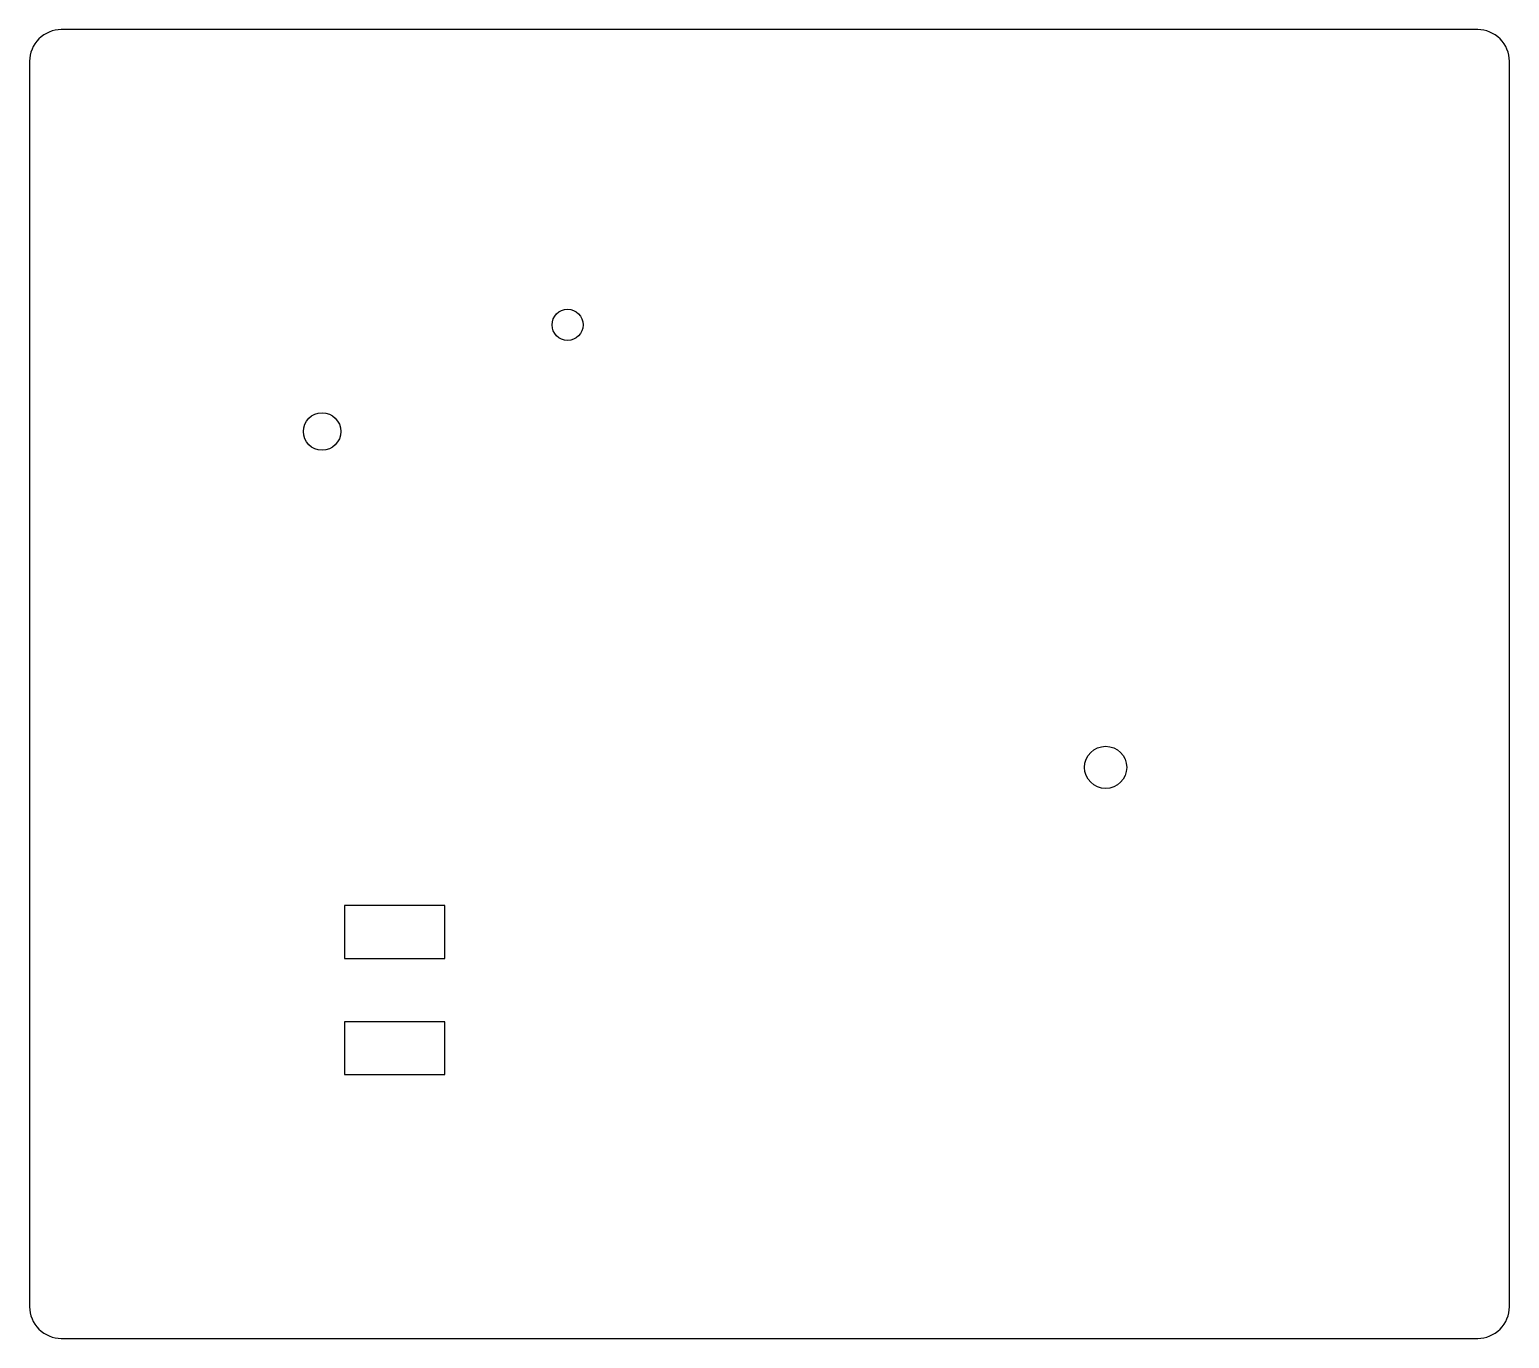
# Model space of a CAD drawing. Header units: millimetres. Extents: x -25 to 115, y -99 to 25.
import ezdxf

# ---------------------------------------------------------------- set-up
doc = ezdxf.new("R2010")
doc.units = ezdxf.units.MM
doc.layers.get('0').update_dxf_attribs({"linetype": 'CONTINUOUS'})

msp = doc.modelspace()

# ---------------------------------------------------------------- linework, layer by layer
msp.add_lwpolyline([(-22, 25, 0.4142136), (-25, 22), (-25, -96, 0.4142136), (-22, -99), (112.27, -99, 0.4142136), (115.27, -96), (115.27, 22, 0.4142136), (112.27, 25)], format="xyb", close=True)
for points in [[(4.86, -63), (14.36, -63), (14.36, -58), (4.86, -58)], [(4.86, -74), (14.36, -74), (14.36, -69), (4.86, -69)]]:
    msp.add_lwpolyline(points, close=True)
for centre, radius in [((25.995, -2.975), 1.475), ((2.725, -13.075), 1.775), ((76.995, -44.9), 2)]:
    msp.add_circle(centre, radius)

doc.saveas('drawing.dxf')
